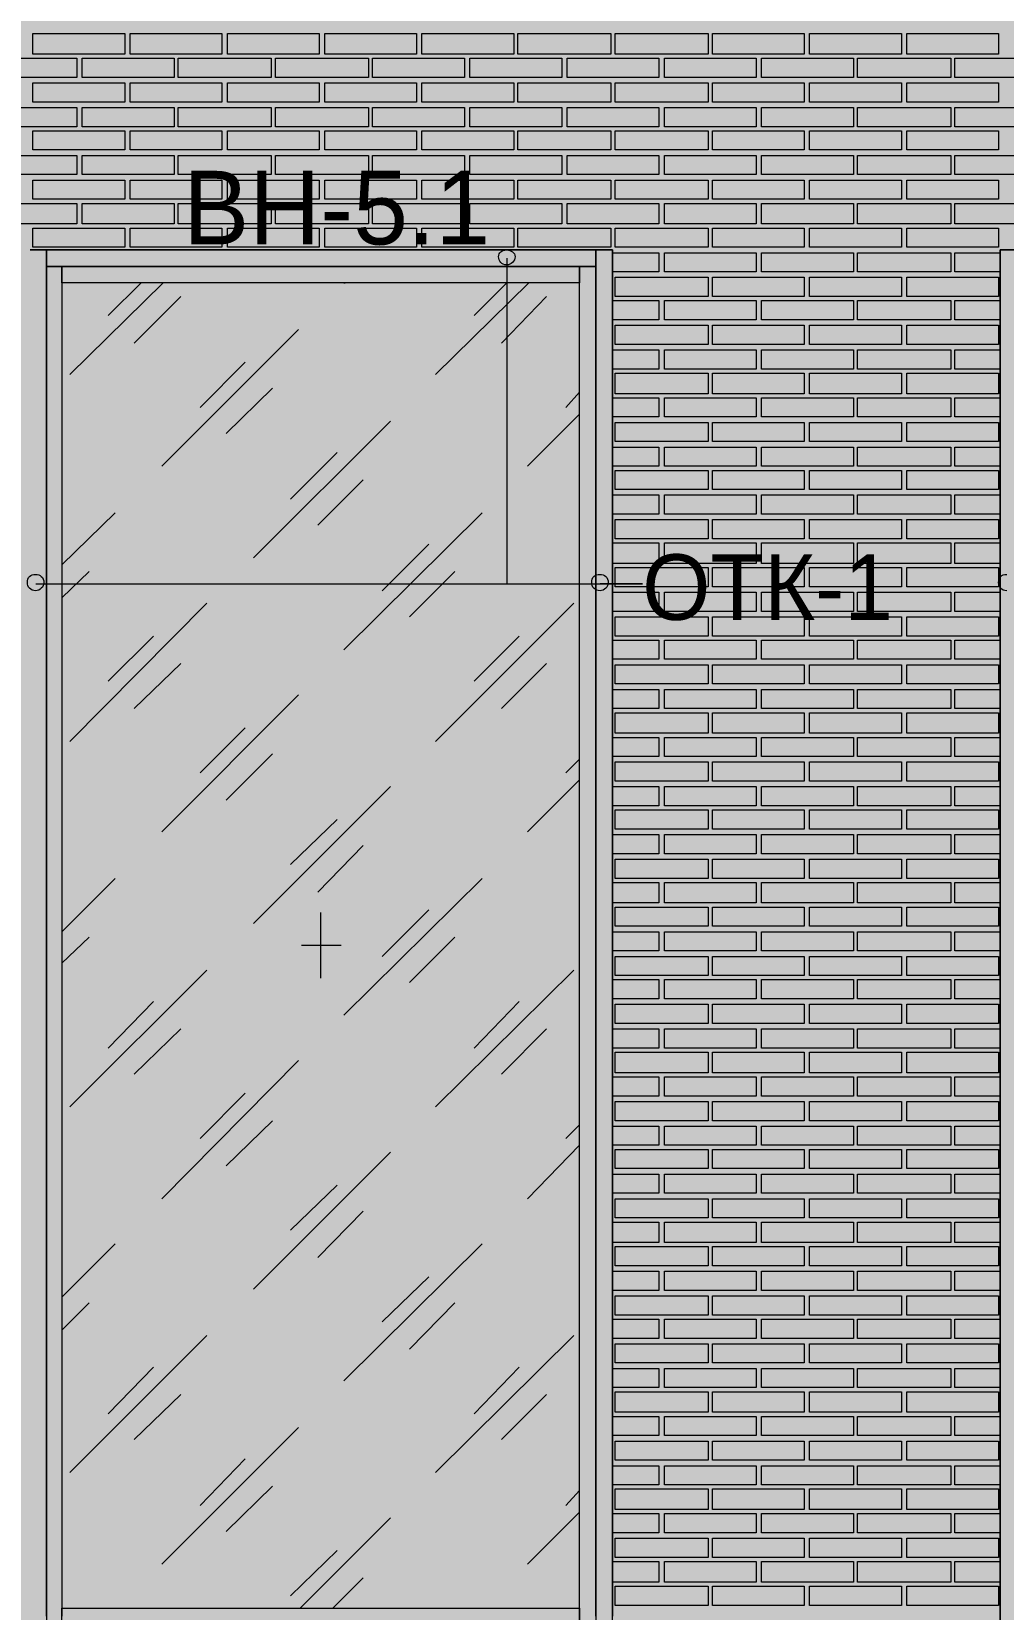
# Model space of a CAD drawing. Header units: millimetres. Extents: x -28928 to 100580, y -22867 to 36490.
# Drawn here: x 7969 to 10970, y 2729 to 7605 of the extents above; entities that cross this region are included whole.
import ezdxf

# ---------------------------------------------------------------- set-up
doc = ezdxf.new("R2010")
doc.units = ezdxf.units.MM
doc.layers.add('PDF _Геометрия', color=7, linetype='Continuous', true_color=0x8f8e8d)
doc.layers.add('PDF _Сплошная заливка', color=7, linetype='Continuous', true_color=0xffffff)
doc.layers.add('PDF _Текст', color=7, linetype='Continuous')

msp = doc.modelspace()

# ---------------------------------------------------------------- hatches: boundary and pattern name
at = {"layer": 'PDF _Сплошная заливка', "true_color": 0xdcd6cf, "transparency": 33554559}
msp.add_hatch(color=254, dxfattribs=at).paths.add_polyline_path([(29465.3, 1544.1), (29486.4, 1544.1), (29486.4, 9028.4), (4952.2, 9028.4), (4952.2, -4713.2), (29465.3, -4713.2)])

# ---------------------------------------------------------------- linework, layer by layer
at = {"layer": 'PDF _Геометрия', "lineweight": 9}
for points in [[(8256.4, 7534.9), (8116.8, 7534.9), (7973, 7534.9), (7973, 7598.4), (8116.8, 7598.4), (8256.4, 7598.4)], [(8556.8, 7534.9), (8417.2, 7534.9), (8273.4, 7534.9), (8273.4, 7598.4), (8417.2, 7598.4), (8556.8, 7598.4)], [(8857.2, 7534.9), (8713.4, 7534.9), (8573.7, 7534.9), (8573.7, 7598.4), (8713.4, 7598.4), (8857.2, 7598.4)], [(9157.6, 7534.9), (9013.7, 7534.9), (8874.1, 7534.9), (8874.1, 7598.4), (9013.7, 7598.4), (9157.6, 7598.4)], [(9458, 7534.9), (9314.1, 7534.9), (9174.5, 7534.9), (9174.5, 7598.4), (9314.1, 7598.4), (9458, 7598.4)], [(9758.4, 7534.9), (9614.5, 7534.9), (9470.7, 7534.9), (9470.7, 7598.4), (9614.5, 7598.4), (9758.4, 7598.4)], [(10058.7, 7534.9), (9914.9, 7534.9), (9771.1, 7534.9), (9771.1, 7598.4), (9914.9, 7598.4), (10058.7, 7598.4)], [(10354.9, 7534.9), (10215.3, 7534.9), (10071.4, 7534.9), (10071.4, 7598.4), (10215.3, 7598.4), (10354.9, 7598.4)], [(10655.3, 7534.9), (10515.7, 7534.9), (10371.8, 7534.9), (10371.8, 7598.4), (10515.7, 7598.4), (10655.3, 7598.4)], [(10955.7, 7534.9), (10816.1, 7534.9), (10672.2, 7534.9), (10672.2, 7598.4), (10816.1, 7598.4), (10955.7, 7598.4)], [(8108.4, 7522.2), (8108.4, 7463), (7824.9, 7463), (7824.9, 7522.2)], [(8408.7, 7522.2), (8408.7, 7463), (8125.3, 7463), (8125.3, 7522.2)], [(8709.1, 7522.2), (8709.1, 7463), (8421.4, 7463), (8421.4, 7522.2)], [(9009.5, 7522.2), (9009.5, 7463), (8721.8, 7463), (8721.8, 7522.2)], [(9305.7, 7522.2), (9305.7, 7463), (9022.2, 7463), (9022.2, 7522.2)], [(9606.1, 7522.2), (9606.1, 7463), (9322.6, 7463), (9322.6, 7522.2)], [(9906.4, 7522.2), (9906.4, 7463), (9623, 7463), (9623, 7522.2)], [(10206.8, 7522.2), (10206.8, 7463), (9923.4, 7463), (9923.4, 7522.2)], [(10507.2, 7522.2), (10507.2, 7463), (10223.7, 7463), (10223.7, 7522.2)], [(10807.6, 7522.2), (10807.6, 7463), (10519.9, 7463), (10519.9, 7522.2)], [(11108, 7522.2), (11108, 7463), (10820.3, 7463), (10820.3, 7522.2)], [(8256.4, 7386.8), (8116.8, 7386.8), (7973, 7386.8), (7973, 7446), (8116.8, 7446), (8256.4, 7446)], [(8556.8, 7386.8), (8417.2, 7386.8), (8273.4, 7386.8), (8273.4, 7446), (8417.2, 7446), (8556.8, 7446)], [(8857.2, 7386.8), (8713.4, 7386.8), (8573.7, 7386.8), (8573.7, 7446), (8713.4, 7446), (8857.2, 7446)], [(9157.6, 7386.8), (9013.7, 7386.8), (8874.1, 7386.8), (8874.1, 7446), (9013.7, 7446), (9157.6, 7446)], [(9458, 7386.8), (9314.1, 7386.8), (9174.5, 7386.8), (9174.5, 7446), (9314.1, 7446), (9458, 7446)], [(9758.4, 7386.8), (9614.5, 7386.8), (9470.7, 7386.8), (9470.7, 7446), (9614.5, 7446), (9758.4, 7446)], [(10058.7, 7386.8), (9914.9, 7386.8), (9771.1, 7386.8), (9771.1, 7446), (9914.9, 7446), (10058.7, 7446)], [(10354.9, 7386.8), (10215.3, 7386.8), (10071.4, 7386.8), (10071.4, 7446), (10215.3, 7446), (10354.9, 7446)], [(10655.3, 7386.8), (10515.7, 7386.8), (10371.8, 7386.8), (10371.8, 7446), (10515.7, 7446), (10655.3, 7446)], [(10955.7, 7386.8), (10816.1, 7386.8), (10672.2, 7386.8), (10672.2, 7446), (10816.1, 7446), (10955.7, 7446)], [(8108.4, 7369.9), (8108.4, 7310.7), (7824.9, 7310.7), (7824.9, 7369.9)], [(8408.7, 7369.9), (8408.7, 7310.7), (8125.3, 7310.7), (8125.3, 7369.9)], [(8709.1, 7369.9), (8709.1, 7310.7), (8421.4, 7310.7), (8421.4, 7369.9)], [(9009.5, 7369.9), (9009.5, 7310.7), (8721.8, 7310.7), (8721.8, 7369.9)], [(9305.7, 7369.9), (9305.7, 7310.7), (9022.2, 7310.7), (9022.2, 7369.9)], [(9606.1, 7369.9), (9606.1, 7310.7), (9322.6, 7310.7), (9322.6, 7369.9)], [(9906.4, 7369.9), (9906.4, 7310.7), (9623, 7310.7), (9623, 7369.9)], [(10206.8, 7369.9), (10206.8, 7310.7), (9923.4, 7310.7), (9923.4, 7369.9)], [(10507.2, 7369.9), (10507.2, 7310.7), (10223.7, 7310.7), (10223.7, 7369.9)], [(10807.6, 7369.9), (10807.6, 7310.7), (10519.9, 7310.7), (10519.9, 7369.9)], [(11108, 7369.9), (11108, 7310.7), (10820.3, 7310.7), (10820.3, 7369.9)], [(8256.4, 7238.7), (8116.8, 7238.7), (7973, 7238.7), (7973, 7298), (8116.8, 7298), (8256.4, 7298)], [(8556.8, 7238.7), (8417.2, 7238.7), (8273.4, 7238.7), (8273.4, 7298), (8417.2, 7298), (8556.8, 7298)], [(8857.2, 7238.7), (8713.4, 7238.7), (8573.7, 7238.7), (8573.7, 7298), (8713.4, 7298), (8857.2, 7298)], [(9157.6, 7238.7), (9013.7, 7238.7), (8874.1, 7238.7), (8874.1, 7298), (9013.7, 7298), (9157.6, 7298)], [(9458, 7238.7), (9314.1, 7238.7), (9174.5, 7238.7), (9174.5, 7298), (9314.1, 7298), (9458, 7298)], [(9758.4, 7238.7), (9614.5, 7238.7), (9470.7, 7238.7), (9470.7, 7298), (9614.5, 7298), (9758.4, 7298)], [(10058.7, 7238.7), (9914.9, 7238.7), (9771.1, 7238.7), (9771.1, 7298), (9914.9, 7298), (10058.7, 7298)], [(10354.9, 7238.7), (10215.3, 7238.7), (10071.4, 7238.7), (10071.4, 7298), (10215.3, 7298), (10354.9, 7298)], [(10655.3, 7238.7), (10515.7, 7238.7), (10371.8, 7238.7), (10371.8, 7298), (10515.7, 7298), (10655.3, 7298)], [(10955.7, 7238.7), (10816.1, 7238.7), (10672.2, 7238.7), (10672.2, 7298), (10816.1, 7298), (10955.7, 7298)], [(8108.4, 7221.8), (8108.4, 7162.6), (7824.9, 7162.6), (7824.9, 7221.8)], [(8408.7, 7221.8), (8408.7, 7162.6), (8125.3, 7162.6), (8125.3, 7221.8)], [(8709.1, 7221.8), (8709.1, 7162.6), (8421.4, 7162.6), (8421.4, 7221.8)], [(9009.5, 7221.8), (9009.5, 7162.6), (8721.8, 7162.6), (8721.8, 7221.8)], [(9305.7, 7221.8), (9305.7, 7162.6), (9022.2, 7162.6), (9022.2, 7221.8)], [(9606.1, 7221.8), (9606.1, 7162.6), (9322.6, 7162.6), (9322.6, 7221.8)], [(9906.4, 7221.8), (9906.4, 7162.6), (9623, 7162.6), (9623, 7221.8)], [(10206.8, 7221.8), (10206.8, 7162.6), (9923.4, 7162.6), (9923.4, 7221.8)], [(10507.2, 7221.8), (10507.2, 7162.6), (10223.7, 7162.6), (10223.7, 7221.8)], [(10807.6, 7221.8), (10807.6, 7162.6), (10519.9, 7162.6), (10519.9, 7221.8)], [(11108, 7221.8), (11108, 7162.6), (10820.3, 7162.6), (10820.3, 7221.8)], [(8256.4, 7086.4), (8116.8, 7086.4), (7973, 7086.4), (7973, 7145.7), (8116.8, 7145.7), (8256.4, 7145.7)], [(8556.8, 7086.4), (8417.2, 7086.4), (8273.4, 7086.4), (8273.4, 7145.7), (8417.2, 7145.7), (8556.8, 7145.7)], [(8857.2, 7086.4), (8713.4, 7086.4), (8573.7, 7086.4), (8573.7, 7145.7), (8713.4, 7145.7), (8857.2, 7145.7)], [(9157.6, 7086.4), (9013.7, 7086.4), (8874.1, 7086.4), (8874.1, 7145.7), (9013.7, 7145.7), (9157.6, 7145.7)], [(9458, 7086.4), (9314.1, 7086.4), (9174.5, 7086.4), (9174.5, 7145.7), (9314.1, 7145.7), (9458, 7145.7)], [(9758.4, 7086.4), (9614.5, 7086.4), (9470.7, 7086.4), (9470.7, 7145.7), (9614.5, 7145.7), (9758.4, 7145.7)], [(10058.7, 7086.4), (9914.9, 7086.4), (9771.1, 7086.4), (9771.1, 7145.7), (9914.9, 7145.7), (10058.7, 7145.7)], [(10354.9, 7086.4), (10215.3, 7086.4), (10071.4, 7086.4), (10071.4, 7145.7), (10215.3, 7145.7), (10354.9, 7145.7)], [(10655.3, 7086.4), (10515.7, 7086.4), (10371.8, 7086.4), (10371.8, 7145.7), (10515.7, 7145.7), (10655.3, 7145.7)], [(10955.7, 7086.4), (10816.1, 7086.4), (10672.2, 7086.4), (10672.2, 7145.7), (10816.1, 7145.7), (10955.7, 7145.7)], [(8108.4, 7073.7), (8108.4, 7010.3), (7824.9, 7010.3), (7824.9, 7073.7)], [(8408.7, 7073.7), (8408.7, 7010.3), (8125.3, 7010.3), (8125.3, 7073.7)], [(8709.1, 7073.7), (8709.1, 7010.3), (8421.4, 7010.3), (8421.4, 7073.7)], [(9009.5, 7073.7), (9009.5, 7010.3), (8721.8, 7010.3), (8721.8, 7073.7)], [(9305.7, 7073.7), (9305.7, 7010.3), (9022.2, 7010.3), (9022.2, 7073.7)], [(9606.1, 7073.7), (9606.1, 7010.3), (9322.6, 7010.3), (9322.6, 7073.7)], [(9906.4, 7073.7), (9906.4, 7010.3), (9623, 7010.3), (9623, 7073.7)], [(10206.8, 7073.7), (10206.8, 7010.3), (9923.4, 7010.3), (9923.4, 7073.7)], [(10507.2, 7073.7), (10507.2, 7010.3), (10223.7, 7010.3), (10223.7, 7073.7)], [(10807.6, 7073.7), (10807.6, 7010.3), (10519.9, 7010.3), (10519.9, 7073.7)], [(11108, 7073.7), (11108, 7010.3), (10820.3, 7010.3), (10820.3, 7073.7)], [(8256.4, 6938.4), (8116.8, 6938.4), (7973, 6938.4), (7973, 6997.6), (8116.8, 6997.6), (8256.4, 6997.6)], [(8556.8, 6938.4), (8417.2, 6938.4), (8273.4, 6938.4), (8273.4, 6997.6), (8417.2, 6997.6), (8556.8, 6997.6)], [(8857.2, 6938.4), (8713.4, 6938.4), (8573.7, 6938.4), (8573.7, 6997.6), (8713.4, 6997.6), (8857.2, 6997.6)], [(9157.6, 6938.4), (9013.7, 6938.4), (8874.1, 6938.4), (8874.1, 6997.6), (9013.7, 6997.6), (9157.6, 6997.6)], [(9458, 6938.4), (9314.1, 6938.4), (9174.5, 6938.4), (9174.5, 6997.6), (9314.1, 6997.6), (9458, 6997.6)], [(9758.4, 6938.4), (9614.5, 6938.4), (9470.7, 6938.4), (9470.7, 6997.6), (9614.5, 6997.6), (9758.4, 6997.6)], [(10058.7, 6938.4), (9914.9, 6938.4), (9771.1, 6938.4), (9771.1, 6997.6), (9914.9, 6997.6), (10058.7, 6997.6)], [(10354.9, 6938.4), (10215.3, 6938.4), (10071.4, 6938.4), (10071.4, 6997.6), (10215.3, 6997.6), (10354.9, 6997.6)], [(10655.3, 6938.4), (10515.7, 6938.4), (10371.8, 6938.4), (10371.8, 6997.6), (10515.7, 6997.6), (10655.3, 6997.6)], [(10955.7, 6938.4), (10816.1, 6938.4), (10672.2, 6938.4), (10672.2, 6997.6), (10816.1, 6997.6), (10955.7, 6997.6)], [(10206.8, 6921.4), (10206.8, 6862.2), (9923.4, 6862.2), (9923.4, 6921.4)], [(10507.2, 6921.4), (10507.2, 6862.2), (10223.7, 6862.2), (10223.7, 6921.4)], [(10807.6, 6921.4), (10807.6, 6862.2), (10519.9, 6862.2), (10519.9, 6921.4)], [(10058.7, 6786), (9914.9, 6786), (9771.1, 6786), (9771.1, 6845.3), (9914.9, 6845.3), (10058.7, 6845.3)], [(10354.9, 6786), (10215.3, 6786), (10071.4, 6786), (10071.4, 6845.3), (10215.3, 6845.3), (10354.9, 6845.3)], [(10655.3, 6786), (10515.7, 6786), (10371.8, 6786), (10371.8, 6845.3), (10515.7, 6845.3), (10655.3, 6845.3)], [(10955.7, 6786), (10816.1, 6786), (10672.2, 6786), (10672.2, 6845.3), (10816.1, 6845.3), (10955.7, 6845.3)], [(10206.8, 6773.4), (10206.8, 6714.1), (9923.4, 6714.1), (9923.4, 6773.4)], [(10507.2, 6773.4), (10507.2, 6714.1), (10223.7, 6714.1), (10223.7, 6773.4)], [(10807.6, 6773.4), (10807.6, 6714.1), (10519.9, 6714.1), (10519.9, 6773.4)], [(10058.7, 6638), (9914.9, 6638), (9771.1, 6638), (9771.1, 6697.2), (9914.9, 6697.2), (10058.7, 6697.2)], [(10354.9, 6638), (10215.3, 6638), (10071.4, 6638), (10071.4, 6697.2), (10215.3, 6697.2), (10354.9, 6697.2)], [(10655.3, 6638), (10515.7, 6638), (10371.8, 6638), (10371.8, 6697.2), (10515.7, 6697.2), (10655.3, 6697.2)], [(10955.7, 6638), (10816.1, 6638), (10672.2, 6638), (10672.2, 6697.2), (10816.1, 6697.2), (10955.7, 6697.2)], [(10206.8, 6621), (10206.8, 6561.8), (9923.4, 6561.8), (9923.4, 6621)], [(10507.2, 6621), (10507.2, 6561.8), (10223.7, 6561.8), (10223.7, 6621)], [(10807.6, 6621), (10807.6, 6561.8), (10519.9, 6561.8), (10519.9, 6621)], [(10058.7, 6485.7), (9914.9, 6485.7), (9771.1, 6485.7), (9771.1, 6549.1), (9914.9, 6549.1), (10058.7, 6549.1)], [(10354.9, 6485.7), (10215.3, 6485.7), (10071.4, 6485.7), (10071.4, 6549.1), (10215.3, 6549.1), (10354.9, 6549.1)], [(10655.3, 6485.7), (10515.7, 6485.7), (10371.8, 6485.7), (10371.8, 6549.1), (10515.7, 6549.1), (10655.3, 6549.1)], [(10955.7, 6485.7), (10816.1, 6485.7), (10672.2, 6485.7), (10672.2, 6549.1), (10816.1, 6549.1), (10955.7, 6549.1)], [(10206.8, 6473), (10206.8, 6413.7), (9923.4, 6413.7), (9923.4, 6473)], [(10507.2, 6473), (10507.2, 6413.7), (10223.7, 6413.7), (10223.7, 6473)], [(10807.6, 6473), (10807.6, 6413.7), (10519.9, 6413.7), (10519.9, 6473)], [(10058.7, 6337.6), (9914.9, 6337.6), (9771.1, 6337.6), (9771.1, 6396.8), (9914.9, 6396.8), (10058.7, 6396.8)], [(10354.9, 6337.6), (10215.3, 6337.6), (10071.4, 6337.6), (10071.4, 6396.8), (10215.3, 6396.8), (10354.9, 6396.8)], [(10655.3, 6337.6), (10515.7, 6337.6), (10371.8, 6337.6), (10371.8, 6396.8), (10515.7, 6396.8), (10655.3, 6396.8)], [(10955.7, 6337.6), (10816.1, 6337.6), (10672.2, 6337.6), (10672.2, 6396.8), (10816.1, 6396.8), (10955.7, 6396.8)], [(10206.8, 6320.7), (10206.8, 6261.4), (9923.4, 6261.4), (9923.4, 6320.7)], [(10507.2, 6320.7), (10507.2, 6261.4), (10223.7, 6261.4), (10223.7, 6320.7)], [(10807.6, 6320.7), (10807.6, 6261.4), (10519.9, 6261.4), (10519.9, 6320.7)], [(10058.7, 6189.5), (9914.9, 6189.5), (9771.1, 6189.5), (9771.1, 6248.7), (9914.9, 6248.7), (10058.7, 6248.7)], [(10354.9, 6189.5), (10215.3, 6189.5), (10071.4, 6189.5), (10071.4, 6248.7), (10215.3, 6248.7), (10354.9, 6248.7)], [(10655.3, 6189.5), (10515.7, 6189.5), (10371.8, 6189.5), (10371.8, 6248.7), (10515.7, 6248.7), (10655.3, 6248.7)], [(10955.7, 6189.5), (10816.1, 6189.5), (10672.2, 6189.5), (10672.2, 6248.7), (10816.1, 6248.7), (10955.7, 6248.7)], [(10206.8, 6172.6), (10206.8, 6113.4), (9923.4, 6113.4), (9923.4, 6172.6)], [(10507.2, 6172.6), (10507.2, 6113.4), (10223.7, 6113.4), (10223.7, 6172.6)], [(10807.6, 6172.6), (10807.6, 6113.4), (10519.9, 6113.4), (10519.9, 6172.6)], [(10058.7, 6037.2), (9914.9, 6037.2), (9771.1, 6037.2), (9771.1, 6096.4), (9914.9, 6096.4), (10058.7, 6096.4)], [(10354.9, 6037.2), (10215.3, 6037.2), (10071.4, 6037.2), (10071.4, 6096.4), (10215.3, 6096.4), (10354.9, 6096.4)], [(10655.3, 6037.2), (10515.7, 6037.2), (10371.8, 6037.2), (10371.8, 6096.4), (10515.7, 6096.4), (10655.3, 6096.4)], [(10955.7, 6037.2), (10816.1, 6037.2), (10672.2, 6037.2), (10672.2, 6096.4), (10816.1, 6096.4), (10955.7, 6096.4)], [(10206.8, 6024.5), (10206.8, 5961), (9923.4, 5961), (9923.4, 6024.5)], [(10507.2, 6024.5), (10507.2, 5961), (10223.7, 5961), (10223.7, 6024.5)], [(10807.6, 6024.5), (10807.6, 5961), (10519.9, 5961), (10519.9, 6024.5)], [(10058.7, 5889.1), (9914.9, 5889.1), (9771.1, 5889.1), (9771.1, 5948.4), (9914.9, 5948.4), (10058.7, 5948.4)], [(10354.9, 5889.1), (10215.3, 5889.1), (10071.4, 5889.1), (10071.4, 5948.4), (10215.3, 5948.4), (10354.9, 5948.4)], [(10655.3, 5889.1), (10515.7, 5889.1), (10371.8, 5889.1), (10371.8, 5948.4), (10515.7, 5948.4), (10655.3, 5948.4)], [(10955.7, 5889.1), (10816.1, 5889.1), (10672.2, 5889.1), (10672.2, 5948.4), (10816.1, 5948.4), (10955.7, 5948.4)], [(10206.8, 5872.2), (10206.8, 5813), (9923.4, 5813), (9923.4, 5872.2)], [(10507.2, 5872.2), (10507.2, 5813), (10223.7, 5813), (10223.7, 5872.2)], [(10807.6, 5872.2), (10807.6, 5813), (10519.9, 5813), (10519.9, 5872.2)], [(10058.7, 5736.8), (9914.9, 5736.8), (9771.1, 5736.8), (9771.1, 5796), (9914.9, 5796), (10058.7, 5796)], [(10354.9, 5736.8), (10215.3, 5736.8), (10071.4, 5736.8), (10071.4, 5796), (10215.3, 5796), (10354.9, 5796)], [(10655.3, 5736.8), (10515.7, 5736.8), (10371.8, 5736.8), (10371.8, 5796), (10515.7, 5796), (10655.3, 5796)], [(10955.7, 5736.8), (10816.1, 5736.8), (10672.2, 5736.8), (10672.2, 5796), (10816.1, 5796), (10955.7, 5796)], [(10206.8, 5724.1), (10206.8, 5664.9), (9923.4, 5664.9), (9923.4, 5724.1)], [(10507.2, 5724.1), (10507.2, 5664.9), (10223.7, 5664.9), (10223.7, 5724.1)], [(10807.6, 5724.1), (10807.6, 5664.9), (10519.9, 5664.9), (10519.9, 5724.1)], [(10058.7, 5588.7), (9914.9, 5588.7), (9771.1, 5588.7), (9771.1, 5648), (9914.9, 5648), (10058.7, 5648)], [(10354.9, 5588.7), (10215.3, 5588.7), (10071.4, 5588.7), (10071.4, 5648), (10215.3, 5648), (10354.9, 5648)], [(10655.3, 5588.7), (10515.7, 5588.7), (10371.8, 5588.7), (10371.8, 5648), (10515.7, 5648), (10655.3, 5648)], [(10955.7, 5588.7), (10816.1, 5588.7), (10672.2, 5588.7), (10672.2, 5648), (10816.1, 5648), (10955.7, 5648)], [(10206.8, 5571.8), (10206.8, 5512.6), (9923.4, 5512.6), (9923.4, 5571.8)], [(10507.2, 5571.8), (10507.2, 5512.6), (10223.7, 5512.6), (10223.7, 5571.8)], [(10807.6, 5571.8), (10807.6, 5512.6), (10519.9, 5512.6), (10519.9, 5571.8)], [(10058.7, 5436.4), (9914.9, 5436.4), (9771.1, 5436.4), (9771.1, 5499.9), (9914.9, 5499.9), (10058.7, 5499.9)], [(10354.9, 5436.4), (10215.3, 5436.4), (10071.4, 5436.4), (10071.4, 5499.9), (10215.3, 5499.9), (10354.9, 5499.9)], [(10655.3, 5436.4), (10515.7, 5436.4), (10371.8, 5436.4), (10371.8, 5499.9), (10515.7, 5499.9), (10655.3, 5499.9)], [(10955.7, 5436.4), (10816.1, 5436.4), (10672.2, 5436.4), (10672.2, 5499.9), (10816.1, 5499.9), (10955.7, 5499.9)], [(10206.8, 5423.7), (10206.8, 5364.5), (9923.4, 5364.5), (9923.4, 5423.7)], [(10507.2, 5423.7), (10507.2, 5364.5), (10223.7, 5364.5), (10223.7, 5423.7)], [(10807.6, 5423.7), (10807.6, 5364.5), (10519.9, 5364.5), (10519.9, 5423.7)], [(10058.7, 5288.4), (9914.9, 5288.4), (9771.1, 5288.4), (9771.1, 5347.6), (9914.9, 5347.6), (10058.7, 5347.6)], [(10354.9, 5288.4), (10215.3, 5288.4), (10071.4, 5288.4), (10071.4, 5347.6), (10215.3, 5347.6), (10354.9, 5347.6)], [(10655.3, 5288.4), (10515.7, 5288.4), (10371.8, 5288.4), (10371.8, 5347.6), (10515.7, 5347.6), (10655.3, 5347.6)], [(10955.7, 5288.4), (10816.1, 5288.4), (10672.2, 5288.4), (10672.2, 5347.6), (10816.1, 5347.6), (10955.7, 5347.6)], [(10206.8, 5271.4), (10206.8, 5212.2), (9923.4, 5212.2), (9923.4, 5271.4)], [(10507.2, 5271.4), (10507.2, 5212.2), (10223.7, 5212.2), (10223.7, 5271.4)], [(10807.6, 5271.4), (10807.6, 5212.2), (10519.9, 5212.2), (10519.9, 5271.4)], [(10058.7, 5140.3), (9914.9, 5140.3), (9771.1, 5140.3), (9771.1, 5199.5), (9914.9, 5199.5), (10058.7, 5199.5)], [(10354.9, 5140.3), (10215.3, 5140.3), (10071.4, 5140.3), (10071.4, 5199.5), (10215.3, 5199.5), (10354.9, 5199.5)], [(10655.3, 5140.3), (10515.7, 5140.3), (10371.8, 5140.3), (10371.8, 5199.5), (10515.7, 5199.5), (10655.3, 5199.5)], [(10955.7, 5140.3), (10816.1, 5140.3), (10672.2, 5140.3), (10672.2, 5199.5), (10816.1, 5199.5), (10955.7, 5199.5)], [(10206.8, 5123.4), (10206.8, 5064.1), (9923.4, 5064.1), (9923.4, 5123.4)], [(10507.2, 5123.4), (10507.2, 5064.1), (10223.7, 5064.1), (10223.7, 5123.4)], [(10807.6, 5123.4), (10807.6, 5064.1), (10519.9, 5064.1), (10519.9, 5123.4)], [(10058.7, 4988), (9914.9, 4988), (9771.1, 4988), (9771.1, 5047.2), (9914.9, 5047.2), (10058.7, 5047.2)], [(10354.9, 4988), (10215.3, 4988), (10071.4, 4988), (10071.4, 5047.2), (10215.3, 5047.2), (10354.9, 5047.2)], [(10655.3, 4988), (10515.7, 4988), (10371.8, 4988), (10371.8, 5047.2), (10515.7, 5047.2), (10655.3, 5047.2)], [(10955.7, 4988), (10816.1, 4988), (10672.2, 4988), (10672.2, 5047.2), (10816.1, 5047.2), (10955.7, 5047.2)], [(10206.8, 4975.3), (10206.8, 4911.8), (9923.4, 4911.8), (9923.4, 4975.3)], [(10507.2, 4975.3), (10507.2, 4911.8), (10223.7, 4911.8), (10223.7, 4975.3)], [(10807.6, 4975.3), (10807.6, 4911.8), (10519.9, 4911.8), (10519.9, 4975.3)], [(10058.7, 4839.9), (9914.9, 4839.9), (9771.1, 4839.9), (9771.1, 4899.1), (9914.9, 4899.1), (10058.7, 4899.1)], [(10354.9, 4839.9), (10215.3, 4839.9), (10071.4, 4839.9), (10071.4, 4899.1), (10215.3, 4899.1), (10354.9, 4899.1)], [(10655.3, 4839.9), (10515.7, 4839.9), (10371.8, 4839.9), (10371.8, 4899.1), (10515.7, 4899.1), (10655.3, 4899.1)], [(10955.7, 4839.9), (10816.1, 4839.9), (10672.2, 4839.9), (10672.2, 4899.1), (10816.1, 4899.1), (10955.7, 4899.1)], [(10206.8, 4823), (10206.8, 4763.7), (9923.4, 4763.7), (9923.4, 4823)], [(10507.2, 4823), (10507.2, 4763.7), (10223.7, 4763.7), (10223.7, 4823)], [(10807.6, 4823), (10807.6, 4763.7), (10519.9, 4763.7), (10519.9, 4823)], [(10058.7, 4687.6), (9914.9, 4687.6), (9771.1, 4687.6), (9771.1, 4746.8), (9914.9, 4746.8), (10058.7, 4746.8)], [(10354.9, 4687.6), (10215.3, 4687.6), (10071.4, 4687.6), (10071.4, 4746.8), (10215.3, 4746.8), (10354.9, 4746.8)], [(10655.3, 4687.6), (10515.7, 4687.6), (10371.8, 4687.6), (10371.8, 4746.8), (10515.7, 4746.8), (10655.3, 4746.8)], [(10955.7, 4687.6), (10816.1, 4687.6), (10672.2, 4687.6), (10672.2, 4746.8), (10816.1, 4746.8), (10955.7, 4746.8)], [(10206.8, 4674.9), (10206.8, 4615.7), (9923.4, 4615.7), (9923.4, 4674.9)], [(10507.2, 4674.9), (10507.2, 4615.7), (10223.7, 4615.7), (10223.7, 4674.9)], [(10807.6, 4674.9), (10807.6, 4615.7), (10519.9, 4615.7), (10519.9, 4674.9)], [(10058.7, 4539.5), (9914.9, 4539.5), (9771.1, 4539.5), (9771.1, 4598.7), (9914.9, 4598.7), (10058.7, 4598.7)], [(10354.9, 4539.5), (10215.3, 4539.5), (10071.4, 4539.5), (10071.4, 4598.7), (10215.3, 4598.7), (10354.9, 4598.7)], [(10655.3, 4539.5), (10515.7, 4539.5), (10371.8, 4539.5), (10371.8, 4598.7), (10515.7, 4598.7), (10655.3, 4598.7)], [(10955.7, 4539.5), (10816.1, 4539.5), (10672.2, 4539.5), (10672.2, 4598.7), (10816.1, 4598.7), (10955.7, 4598.7)], [(10206.8, 4522.6), (10206.8, 4463.4), (9923.4, 4463.4), (9923.4, 4522.6)], [(10507.2, 4522.6), (10507.2, 4463.4), (10223.7, 4463.4), (10223.7, 4522.6)], [(10807.6, 4522.6), (10807.6, 4463.4), (10519.9, 4463.4), (10519.9, 4522.6)], [(10058.7, 4387.2), (9914.9, 4387.2), (9771.1, 4387.2), (9771.1, 4450.7), (9914.9, 4450.7), (10058.7, 4450.7)], [(10354.9, 4387.2), (10215.3, 4387.2), (10071.4, 4387.2), (10071.4, 4450.7), (10215.3, 4450.7), (10354.9, 4450.7)], [(10655.3, 4387.2), (10515.7, 4387.2), (10371.8, 4387.2), (10371.8, 4450.7), (10515.7, 4450.7), (10655.3, 4450.7)], [(10955.7, 4387.2), (10816.1, 4387.2), (10672.2, 4387.2), (10672.2, 4450.7), (10816.1, 4450.7), (10955.7, 4450.7)], [(10206.8, 4374.5), (10206.8, 4315.3), (9923.4, 4315.3), (9923.4, 4374.5)], [(10507.2, 4374.5), (10507.2, 4315.3), (10223.7, 4315.3), (10223.7, 4374.5)], [(10807.6, 4374.5), (10807.6, 4315.3), (10519.9, 4315.3), (10519.9, 4374.5)], [(10058.7, 4239.1), (9914.9, 4239.1), (9771.1, 4239.1), (9771.1, 4298.4), (9914.9, 4298.4), (10058.7, 4298.4)], [(10354.9, 4239.1), (10215.3, 4239.1), (10071.4, 4239.1), (10071.4, 4298.4), (10215.3, 4298.4), (10354.9, 4298.4)], [(10655.3, 4239.1), (10515.7, 4239.1), (10371.8, 4239.1), (10371.8, 4298.4), (10515.7, 4298.4), (10655.3, 4298.4)], [(10955.7, 4239.1), (10816.1, 4239.1), (10672.2, 4239.1), (10672.2, 4298.4), (10816.1, 4298.4), (10955.7, 4298.4)], [(10206.8, 4222.2), (10206.8, 4163), (9923.4, 4163), (9923.4, 4222.2)], [(10507.2, 4222.2), (10507.2, 4163), (10223.7, 4163), (10223.7, 4222.2)], [(10807.6, 4222.2), (10807.6, 4163), (10519.9, 4163), (10519.9, 4222.2)], [(10058.7, 4091), (9914.9, 4091), (9771.1, 4091), (9771.1, 4150.3), (9914.9, 4150.3), (10058.7, 4150.3)], [(10354.9, 4091), (10215.3, 4091), (10071.4, 4091), (10071.4, 4150.3), (10215.3, 4150.3), (10354.9, 4150.3)], [(10655.3, 4091), (10515.7, 4091), (10371.8, 4091), (10371.8, 4150.3), (10515.7, 4150.3), (10655.3, 4150.3)], [(10955.7, 4091), (10816.1, 4091), (10672.2, 4091), (10672.2, 4150.3), (10816.1, 4150.3), (10955.7, 4150.3)], [(10206.8, 4074.1), (10206.8, 4014.9), (9923.4, 4014.9), (9923.4, 4074.1)], [(10507.2, 4074.1), (10507.2, 4014.9), (10223.7, 4014.9), (10223.7, 4074.1)], [(10807.6, 4074.1), (10807.6, 4014.9), (10519.9, 4014.9), (10519.9, 4074.1)], [(10058.7, 3938.7), (9914.9, 3938.7), (9771.1, 3938.7), (9771.1, 3998), (9914.9, 3998), (10058.7, 3998)], [(10354.9, 3938.7), (10215.3, 3938.7), (10071.4, 3938.7), (10071.4, 3998), (10215.3, 3998), (10354.9, 3998)], [(10655.3, 3938.7), (10515.7, 3938.7), (10371.8, 3938.7), (10371.8, 3998), (10515.7, 3998), (10655.3, 3998)], [(10955.7, 3938.7), (10816.1, 3938.7), (10672.2, 3938.7), (10672.2, 3998), (10816.1, 3998), (10955.7, 3998)], [(10206.8, 3926), (10206.8, 3862.6), (9923.4, 3862.6), (9923.4, 3926)], [(10507.2, 3926), (10507.2, 3862.6), (10223.7, 3862.6), (10223.7, 3926)], [(10807.6, 3926), (10807.6, 3862.6), (10519.9, 3862.6), (10519.9, 3926)], [(10058.7, 3790.7), (9914.9, 3790.7), (9771.1, 3790.7), (9771.1, 3849.9), (9914.9, 3849.9), (10058.7, 3849.9)], [(10354.9, 3790.7), (10215.3, 3790.7), (10071.4, 3790.7), (10071.4, 3849.9), (10215.3, 3849.9), (10354.9, 3849.9)], [(10655.3, 3790.7), (10515.7, 3790.7), (10371.8, 3790.7), (10371.8, 3849.9), (10515.7, 3849.9), (10655.3, 3849.9)], [(10955.7, 3790.7), (10816.1, 3790.7), (10672.2, 3790.7), (10672.2, 3849.9), (10816.1, 3849.9), (10955.7, 3849.9)], [(10206.8, 3773.7), (10206.8, 3714.5), (9923.4, 3714.5), (9923.4, 3773.7)], [(10507.2, 3773.7), (10507.2, 3714.5), (10223.7, 3714.5), (10223.7, 3773.7)], [(10807.6, 3773.7), (10807.6, 3714.5), (10519.9, 3714.5), (10519.9, 3773.7)], [(10058.7, 3638.4), (9914.9, 3638.4), (9771.1, 3638.4), (9771.1, 3697.6), (9914.9, 3697.6), (10058.7, 3697.6)], [(10354.9, 3638.4), (10215.3, 3638.4), (10071.4, 3638.4), (10071.4, 3697.6), (10215.3, 3697.6), (10354.9, 3697.6)], [(10655.3, 3638.4), (10515.7, 3638.4), (10371.8, 3638.4), (10371.8, 3697.6), (10515.7, 3697.6), (10655.3, 3697.6)], [(10955.7, 3638.4), (10816.1, 3638.4), (10672.2, 3638.4), (10672.2, 3697.6), (10816.1, 3697.6), (10955.7, 3697.6)], [(10206.8, 3625.7), (10206.8, 3566.4), (9923.4, 3566.4), (9923.4, 3625.7)], [(10507.2, 3625.7), (10507.2, 3566.4), (10223.7, 3566.4), (10223.7, 3625.7)], [(10807.6, 3625.7), (10807.6, 3566.4), (10519.9, 3566.4), (10519.9, 3625.7)], [(10058.7, 3490.3), (9914.9, 3490.3), (9771.1, 3490.3), (9771.1, 3549.5), (9914.9, 3549.5), (10058.7, 3549.5)], [(10354.9, 3490.3), (10215.3, 3490.3), (10071.4, 3490.3), (10071.4, 3549.5), (10215.3, 3549.5), (10354.9, 3549.5)], [(10655.3, 3490.3), (10515.7, 3490.3), (10371.8, 3490.3), (10371.8, 3549.5), (10515.7, 3549.5), (10655.3, 3549.5)], [(10955.7, 3490.3), (10816.1, 3490.3), (10672.2, 3490.3), (10672.2, 3549.5), (10816.1, 3549.5), (10955.7, 3549.5)], [(10206.8, 3473.4), (10206.8, 3414.1), (9923.4, 3414.1), (9923.4, 3473.4)], [(10507.2, 3473.4), (10507.2, 3414.1), (10223.7, 3414.1), (10223.7, 3473.4)], [(10807.6, 3473.4), (10807.6, 3414.1), (10519.9, 3414.1), (10519.9, 3473.4)], [(10058.7, 3338), (9914.9, 3338), (9771.1, 3338), (9771.1, 3401.4), (9914.9, 3401.4), (10058.7, 3401.4)], [(10354.9, 3338), (10215.3, 3338), (10071.4, 3338), (10071.4, 3401.4), (10215.3, 3401.4), (10354.9, 3401.4)], [(10655.3, 3338), (10515.7, 3338), (10371.8, 3338), (10371.8, 3401.4), (10515.7, 3401.4), (10655.3, 3401.4)], [(10955.7, 3338), (10816.1, 3338), (10672.2, 3338), (10672.2, 3401.4), (10816.1, 3401.4), (10955.7, 3401.4)], [(10206.8, 3325.3), (10206.8, 3266), (9923.4, 3266), (9923.4, 3325.3)], [(10507.2, 3325.3), (10507.2, 3266), (10223.7, 3266), (10223.7, 3325.3)], [(10807.6, 3325.3), (10807.6, 3266), (10519.9, 3266), (10519.9, 3325.3)], [(10058.7, 3189.9), (9914.9, 3189.9), (9771.1, 3189.9), (9771.1, 3249.1), (9914.9, 3249.1), (10058.7, 3249.1)], [(10354.9, 3189.9), (10215.3, 3189.9), (10071.4, 3189.9), (10071.4, 3249.1), (10215.3, 3249.1), (10354.9, 3249.1)], [(10655.3, 3189.9), (10515.7, 3189.9), (10371.8, 3189.9), (10371.8, 3249.1), (10515.7, 3249.1), (10655.3, 3249.1)], [(10955.7, 3189.9), (10816.1, 3189.9), (10672.2, 3189.9), (10672.2, 3249.1), (10816.1, 3249.1), (10955.7, 3249.1)], [(10206.8, 3173), (10206.8, 3113.7), (9923.4, 3113.7), (9923.4, 3173)], [(10507.2, 3173), (10507.2, 3113.7), (10223.7, 3113.7), (10223.7, 3173)], [(10807.6, 3173), (10807.6, 3113.7), (10519.9, 3113.7), (10519.9, 3173)], [(10058.7, 3037.6), (9914.9, 3037.6), (9771.1, 3037.6), (9771.1, 3101), (9914.9, 3101), (10058.7, 3101)], [(10354.9, 3037.6), (10215.3, 3037.6), (10071.4, 3037.6), (10071.4, 3101), (10215.3, 3101), (10354.9, 3101)], [(10655.3, 3037.6), (10515.7, 3037.6), (10371.8, 3037.6), (10371.8, 3101), (10515.7, 3101), (10655.3, 3101)], [(10955.7, 3037.6), (10816.1, 3037.6), (10672.2, 3037.6), (10672.2, 3101), (10816.1, 3101), (10955.7, 3101)], [(10206.8, 3024.9), (10206.8, 2965.7), (9923.4, 2965.7), (9923.4, 3024.9)], [(10507.2, 3024.9), (10507.2, 2965.7), (10223.7, 2965.7), (10223.7, 3024.9)], [(10807.6, 3024.9), (10807.6, 2965.7), (10519.9, 2965.7), (10519.9, 3024.9)], [(10058.7, 2889.5), (9914.9, 2889.5), (9771.1, 2889.5), (9771.1, 2948.7), (9914.9, 2948.7), (10058.7, 2948.7)], [(10354.9, 2889.5), (10215.3, 2889.5), (10071.4, 2889.5), (10071.4, 2948.7), (10215.3, 2948.7), (10354.9, 2948.7)], [(10655.3, 2889.5), (10515.7, 2889.5), (10371.8, 2889.5), (10371.8, 2948.7), (10515.7, 2948.7), (10655.3, 2948.7)], [(10955.7, 2889.5), (10816.1, 2889.5), (10672.2, 2889.5), (10672.2, 2948.7), (10816.1, 2948.7), (10955.7, 2948.7)], [(10206.8, 2876.8), (10206.8, 2813.4), (9923.4, 2813.4), (9923.4, 2876.8)], [(10507.2, 2876.8), (10507.2, 2813.4), (10223.7, 2813.4), (10223.7, 2876.8)], [(10807.6, 2876.8), (10807.6, 2813.4), (10519.9, 2813.4), (10519.9, 2876.8)], [(10058.7, 2741.4), (9914.9, 2741.4), (9771.1, 2741.4), (9771.1, 2800.7), (9914.9, 2800.7), (10058.7, 2800.7)], [(10354.9, 2741.4), (10215.3, 2741.4), (10071.4, 2741.4), (10071.4, 2800.7), (10215.3, 2800.7), (10354.9, 2800.7)], [(10655.3, 2741.4), (10515.7, 2741.4), (10371.8, 2741.4), (10371.8, 2800.7), (10515.7, 2800.7), (10655.3, 2800.7)], [(10955.7, 2741.4), (10816.1, 2741.4), (10672.2, 2741.4), (10672.2, 2800.7), (10816.1, 2800.7), (10955.7, 2800.7)]]:
    msp.add_lwpolyline(points, close=True, dxfattribs=at)
at = {"layer": 'PDF _Геометрия', "color": 7, "lineweight": 9}
for points in [[(9762.6, 33.7), (9762.6, 2733), (9762.6, 3553.7), (9762.6, 5711.4), (9762.6, 6929.9), (7964.5, 6929.9)], [(7964.5, 6929.9), (8015.3, 6929.9), (8015.3, 6853.7), (8015.3, 2707.6), (8015.3, 808), (8015.3, 109.9), (8015.3, 42.2)], [(9711.8, 2707.6), (9711.8, 6853.7), (9711.8, 6929.9), (9711.8, 6879.1), (9686.4, 6879.1), (8040.7, 6879.1), (8015.3, 6879.1), (8061.8, 6879.1), (8061.8, 2707.6)], [(8015.3, 2707.6), (8015.3, 6879.1), (8015.3, 6929.9), (8040.7, 6929.9), (9686.4, 6929.9), (9711.8, 6929.9), (9762.6, 6929.9), (9762.6, 6853.7), (9762.6, 2707.6)], [(12762.2, 6929.9), (10959.9, 6929.9), (10959.9, 5711.4), (10959.9, 3553.7), (10959.9, 2733), (10959.9, 33.7), (10959.9, 109.9), (10959.9, 808), (10959.9, 2707.6), (10959.9, 6853.7), (10959.9, 6929.9), (11010.7, 6929.9)], [(9436.8, 6904.5), (9436.8, 5897.6), (9855.7, 5897.6), (9724.5, 5897.6)], [(8087.2, 6544.9), (8374.9, 6828.4)], [(8205.7, 6726.8), (8307.2, 6828.4)], [(8933.4, 6828.4), (8937.6, 6828.4)], [(9216.8, 6544.9), (9504.5, 6828.4)], [(9335.3, 6726.8), (9436.8, 6828.4)], [(8286.1, 6642.2), (8429.9, 6786)], [(9419.9, 6642.2), (9559.5, 6786)], [(8370.7, 6261.4), (8793.7, 6684.5)], [(8489.1, 6443.4), (8628.7, 6583)], [(8569.5, 6363), (8713.4, 6502.6)], [(9618.7, 6443.4), (9661.1, 6489.9)], [(8654.1, 5978), (9077.2, 6401)], [(9500.3, 6261.4), (9661.1, 6422.2)], [(8768.4, 6159.9), (8912.2, 6303.7)], [(8853, 6079.5), (8992.6, 6219.1)], [(8061.8, 5956.8), (8226.8, 6117.6)], [(8933.4, 5694.5), (9360.7, 6117.6)], [(9051.8, 5876.4), (9195.7, 6020.3)], [(8061.8, 5855.3), (8146.4, 5935.7)], [(9136.4, 5796), (9276.1, 5935.7)], [(7981.4, 5897.6), (9855.7, 5897.6)], [(8087.2, 5411), (8510.3, 5838.4)], [(9216.8, 5411), (9644.1, 5838.4)], [(8205.7, 5597.2), (8345.3, 5736.8)], [(9335.3, 5597.2), (9474.9, 5736.8)], [(8286.1, 5512.6), (8429.9, 5652.2)], [(9419.9, 5512.6), (9559.5, 5652.2)], [(8370.7, 5131.8), (8793.7, 5554.9)], [(8489.1, 5313.7), (8628.7, 5453.4)], [(8569.5, 5229.1), (8713.4, 5373)], [(9618.7, 5313.7), (9661.1, 5356)], [(8654.1, 4848.4), (9077.2, 5271.4)], [(9500.3, 5131.8), (9661.1, 5292.6)], [(8768.4, 5030.3), (8912.2, 5169.9)], [(8853, 4945.7), (8992.6, 5089.5)], [(8061.8, 4823), (8226.8, 4988)], [(8933.4, 4564.9), (9360.7, 4988)], [(8861.4, 4882.2), (8861.4, 4679.1)], [(9051.8, 4746.8), (9195.7, 4890.7)], [(8061.8, 4725.7), (8146.4, 4806)], [(8924.9, 4780.7), (8802.2, 4780.7)], [(9136.4, 4666.4), (9276.1, 4806)], [(8087.2, 4281.4), (8510.3, 4704.5)], [(9216.8, 4281.4), (9644.1, 4704.5)], [(8205.7, 4463.4), (8345.3, 4607.2)], [(9335.3, 4463.4), (9474.9, 4607.2)], [(8286.1, 4383), (8429.9, 4522.6)], [(9419.9, 4383), (9559.5, 4522.6)], [(8370.7, 3998), (8793.7, 4425.3)], [(8489.1, 4184.1), (8628.7, 4323.7)], [(8569.5, 4099.5), (8713.4, 4239.1)], [(9618.7, 4184.1), (9661.1, 4226.4)], [(9500.3, 3998), (9661.1, 4163)], [(8654.1, 3718.7), (9077.2, 4141.8)], [(8768.4, 3900.7), (8912.2, 4040.3)], [(8853, 3816), (8992.6, 3959.9)], [(8061.8, 3693.4), (8226.8, 3858.4)], [(8933.4, 3435.3), (9360.7, 3858.4)], [(9051.8, 3617.2), (9195.7, 3756.8)], [(8061.8, 3591.8), (8146.4, 3676.4)], [(9136.4, 3532.6), (9276.1, 3676.4)], [(8087.2, 3151.8), (8510.3, 3574.9)], [(9216.8, 3151.8), (9644.1, 3574.9)], [(8205.7, 3333.7), (8345.3, 3477.6)], [(9335.3, 3333.7), (9474.9, 3477.6)], [(8286.1, 3253.4), (8429.9, 3393)], [(9419.9, 3253.4), (9559.5, 3393)], [(8370.7, 2868.4), (8793.7, 3291.4)], [(8489.1, 3050.3), (8628.7, 3194.1)], [(8569.5, 2969.9), (8713.4, 3109.5)], [(9618.7, 3050.3), (9661.1, 3096.8)], [(9500.3, 2868.4), (9661.1, 3029.1)], [(8798, 2733), (9077.2, 3012.2)], [(8768.4, 2771), (8912.2, 2910.7)], [(8899.5, 2733), (8992.6, 2826)]]:
    msp.add_lwpolyline(points, dxfattribs=at)
for points in [[(8061.8, 6879.1), (9661.1, 6879.1), (9661.1, 6828.4), (8061.8, 6828.4)], [(9661.1, 2707.6), (9661.1, 6879.1), (9711.8, 6879.1), (9711.8, 2707.6), (9711.8, 833.4), (9661.1, 833.4)], [(8061.8, 2733), (9661.1, 2733), (9661.1, 2682.2), (8061.8, 2682.2)]]:
    msp.add_lwpolyline(points, close=True, dxfattribs=at)
at = {"layer": 'PDF _Геометрия', "lineweight": 9}
for points in [[(9762.6, 6921.4), (9906.4, 6921.4), (9906.4, 6862.2), (9762.6, 6862.2)], [(10959.9, 6862.2), (10820.3, 6862.2), (10820.3, 6921.4), (10959.9, 6921.4)], [(9762.6, 6773.4), (9906.4, 6773.4), (9906.4, 6714.1), (9762.6, 6714.1)], [(10959.9, 6714.1), (10820.3, 6714.1), (10820.3, 6773.4), (10959.9, 6773.4)], [(9762.6, 6621), (9906.4, 6621), (9906.4, 6561.8), (9762.6, 6561.8)], [(10959.9, 6561.8), (10820.3, 6561.8), (10820.3, 6621), (10959.9, 6621)], [(9762.6, 6473), (9906.4, 6473), (9906.4, 6413.7), (9762.6, 6413.7)], [(10959.9, 6413.7), (10820.3, 6413.7), (10820.3, 6473), (10959.9, 6473)], [(9762.6, 6320.7), (9906.4, 6320.7), (9906.4, 6261.4), (9762.6, 6261.4)], [(10959.9, 6261.4), (10820.3, 6261.4), (10820.3, 6320.7), (10959.9, 6320.7)], [(9762.6, 6172.6), (9906.4, 6172.6), (9906.4, 6113.4), (9762.6, 6113.4)], [(10959.9, 6113.4), (10820.3, 6113.4), (10820.3, 6172.6), (10959.9, 6172.6)], [(9762.6, 6024.5), (9906.4, 6024.5), (9906.4, 5961), (9762.6, 5961)], [(10959.9, 5961), (10820.3, 5961), (10820.3, 6024.5), (10959.9, 6024.5)], [(9762.6, 5872.2), (9906.4, 5872.2), (9906.4, 5813), (9762.6, 5813)], [(10959.9, 5813), (10820.3, 5813), (10820.3, 5872.2), (10959.9, 5872.2)], [(9762.6, 5724.1), (9906.4, 5724.1), (9906.4, 5664.9), (9762.6, 5664.9)], [(10959.9, 5664.9), (10820.3, 5664.9), (10820.3, 5724.1), (10959.9, 5724.1)], [(9762.6, 5571.8), (9906.4, 5571.8), (9906.4, 5512.6), (9762.6, 5512.6)], [(10959.9, 5512.6), (10820.3, 5512.6), (10820.3, 5571.8), (10959.9, 5571.8)], [(9762.6, 5423.7), (9906.4, 5423.7), (9906.4, 5364.5), (9762.6, 5364.5)], [(10959.9, 5364.5), (10820.3, 5364.5), (10820.3, 5423.7), (10959.9, 5423.7)], [(9762.6, 5271.4), (9906.4, 5271.4), (9906.4, 5212.2), (9762.6, 5212.2)], [(10959.9, 5212.2), (10820.3, 5212.2), (10820.3, 5271.4), (10959.9, 5271.4)], [(9762.6, 5123.4), (9906.4, 5123.4), (9906.4, 5064.1), (9762.6, 5064.1)], [(10959.9, 5064.1), (10820.3, 5064.1), (10820.3, 5123.4), (10959.9, 5123.4)], [(9762.6, 4975.3), (9906.4, 4975.3), (9906.4, 4911.8), (9762.6, 4911.8)], [(10959.9, 4911.8), (10820.3, 4911.8), (10820.3, 4975.3), (10959.9, 4975.3)], [(9762.6, 4823), (9906.4, 4823), (9906.4, 4763.7), (9762.6, 4763.7)], [(10959.9, 4763.7), (10820.3, 4763.7), (10820.3, 4823), (10959.9, 4823)], [(9762.6, 4674.9), (9906.4, 4674.9), (9906.4, 4615.7), (9762.6, 4615.7)], [(10959.9, 4615.7), (10820.3, 4615.7), (10820.3, 4674.9), (10959.9, 4674.9)], [(9762.6, 4522.6), (9906.4, 4522.6), (9906.4, 4463.4), (9762.6, 4463.4)], [(10959.9, 4463.4), (10820.3, 4463.4), (10820.3, 4522.6), (10959.9, 4522.6)], [(9762.6, 4374.5), (9906.4, 4374.5), (9906.4, 4315.3), (9762.6, 4315.3)], [(10959.9, 4315.3), (10820.3, 4315.3), (10820.3, 4374.5), (10959.9, 4374.5)], [(9762.6, 4222.2), (9906.4, 4222.2), (9906.4, 4163), (9762.6, 4163)], [(10959.9, 4163), (10820.3, 4163), (10820.3, 4222.2), (10959.9, 4222.2)], [(9762.6, 4074.1), (9906.4, 4074.1), (9906.4, 4014.9), (9762.6, 4014.9)], [(10959.9, 4014.9), (10820.3, 4014.9), (10820.3, 4074.1), (10959.9, 4074.1)], [(9762.6, 3926), (9906.4, 3926), (9906.4, 3862.6), (9762.6, 3862.6)], [(10959.9, 3862.6), (10820.3, 3862.6), (10820.3, 3926), (10959.9, 3926)], [(9762.6, 3773.7), (9906.4, 3773.7), (9906.4, 3714.5), (9762.6, 3714.5)], [(10959.9, 3714.5), (10820.3, 3714.5), (10820.3, 3773.7), (10959.9, 3773.7)], [(9762.6, 3625.7), (9906.4, 3625.7), (9906.4, 3566.4), (9762.6, 3566.4)], [(10959.9, 3566.4), (10820.3, 3566.4), (10820.3, 3625.7), (10959.9, 3625.7)], [(9762.6, 3473.4), (9906.4, 3473.4), (9906.4, 3414.1), (9762.6, 3414.1)], [(10959.9, 3414.1), (10820.3, 3414.1), (10820.3, 3473.4), (10959.9, 3473.4)], [(9762.6, 3325.3), (9906.4, 3325.3), (9906.4, 3266), (9762.6, 3266)], [(10959.9, 3266), (10820.3, 3266), (10820.3, 3325.3), (10959.9, 3325.3)], [(9762.6, 3173), (9906.4, 3173), (9906.4, 3113.7), (9762.6, 3113.7)], [(10959.9, 3113.7), (10820.3, 3113.7), (10820.3, 3173), (10959.9, 3173)], [(9762.6, 3024.9), (9906.4, 3024.9), (9906.4, 2965.7), (9762.6, 2965.7)], [(10959.9, 2965.7), (10820.3, 2965.7), (10820.3, 3024.9), (10959.9, 3024.9)], [(9762.6, 2876.8), (9906.4, 2876.8), (9906.4, 2813.4), (9762.6, 2813.4)], [(10959.9, 2813.4), (10820.3, 2813.4), (10820.3, 2876.8), (10959.9, 2876.8)]]:
    msp.add_lwpolyline(points, dxfattribs=at)
at = {"layer": 'PDF _Геометрия', "color": 7, "lineweight": 9}
for points in [[(9411.4, 6908.7), (9411.4, 6921.4), (9419.9, 6929.9), (9436.8, 6929.9)], [(9411.4, 6908.7), (9411.4, 6921.4), (9419.9, 6929.9), (9436.8, 6929.9)], [(9436.8, 6929.9), (9449.5, 6929.9), (9462.2, 6921.4), (9462.2, 6908.7)], [(9436.8, 6929.9), (9449.5, 6929.9), (9462.2, 6921.4), (9462.2, 6908.7)], [(9436.8, 6883.4), (9419.9, 6883.4), (9411.4, 6896), (9411.4, 6908.7)], [(9436.8, 6883.4), (9419.9, 6883.4), (9411.4, 6896), (9411.4, 6908.7)], [(9462.2, 6908.7), (9462.2, 6896), (9449.5, 6883.4), (9436.8, 6883.4)], [(9462.2, 6908.7), (9462.2, 6896), (9449.5, 6883.4), (9436.8, 6883.4)], [(7956.1, 5901.8), (7956.1, 5918.7), (7964.5, 5927.2), (7981.4, 5927.2)], [(7956.1, 5901.8), (7956.1, 5918.7), (7964.5, 5927.2), (7981.4, 5927.2)], [(7981.4, 5876.4), (7964.5, 5876.4), (7956.1, 5889.1), (7956.1, 5901.8)], [(7981.4, 5876.4), (7964.5, 5876.4), (7956.1, 5889.1), (7956.1, 5901.8)], [(7981.4, 5927.2), (7994.1, 5927.2), (8006.8, 5918.7), (8006.8, 5901.8)], [(7981.4, 5927.2), (7994.1, 5927.2), (8006.8, 5918.7), (8006.8, 5901.8)], [(8006.8, 5901.8), (8006.8, 5889.1), (7994.1, 5876.4), (7981.4, 5876.4)], [(8006.8, 5901.8), (8006.8, 5889.1), (7994.1, 5876.4), (7981.4, 5876.4)], [(9699.1, 5901.8), (9699.1, 5918.7), (9707.6, 5927.2), (9724.5, 5927.2)], [(9699.1, 5901.8), (9699.1, 5918.7), (9707.6, 5927.2), (9724.5, 5927.2)], [(9724.5, 5876.4), (9707.6, 5876.4), (9699.1, 5889.1), (9699.1, 5901.8)], [(9724.5, 5876.4), (9707.6, 5876.4), (9699.1, 5889.1), (9699.1, 5901.8)], [(9724.5, 5927.2), (9737.2, 5927.2), (9749.9, 5918.7), (9749.9, 5901.8)], [(9724.5, 5927.2), (9737.2, 5927.2), (9749.9, 5918.7), (9749.9, 5901.8)], [(9749.9, 5901.8), (9749.9, 5889.1), (9737.2, 5876.4), (9724.5, 5876.4)], [(9749.9, 5901.8), (9749.9, 5889.1), (9737.2, 5876.4), (9724.5, 5876.4)], [(10955.7, 5901.8), (10955.7, 5918.7), (10964.1, 5927.2), (10981.1, 5927.2)], [(10955.7, 5901.8), (10955.7, 5918.7), (10964.1, 5927.2), (10981.1, 5927.2)], [(10981.1, 5876.4), (10964.1, 5876.4), (10955.7, 5889.1), (10955.7, 5901.8)], [(10981.1, 5876.4), (10964.1, 5876.4), (10955.7, 5889.1), (10955.7, 5901.8)]]:
    msp.add_open_spline(points, degree=3, dxfattribs=at)
at = {"layer": 'PDF _Сплошная заливка', "lineweight": 9, "transparency": 33554559}
msp.add_solid([(8061.8, 6828.4), (8061.8, 2733), (9661.1, 6828.4), (9661.1, 2733)], dxfattribs=at)

# ---------------------------------------------------------------- texts
at = {"layer": 'PDF _Текст', "attachment_point": 4, "style": ''}
for s, insert, char_height in [('ВН-5.1', (8437.5, 7059), 227.71), ('ОТК-1', (9854.8, 5886.5), 202.56)]:
    msp.add_mtext(s, dxfattribs=dict(at, insert=insert, char_height=char_height))

doc.saveas('drawing.dxf')
